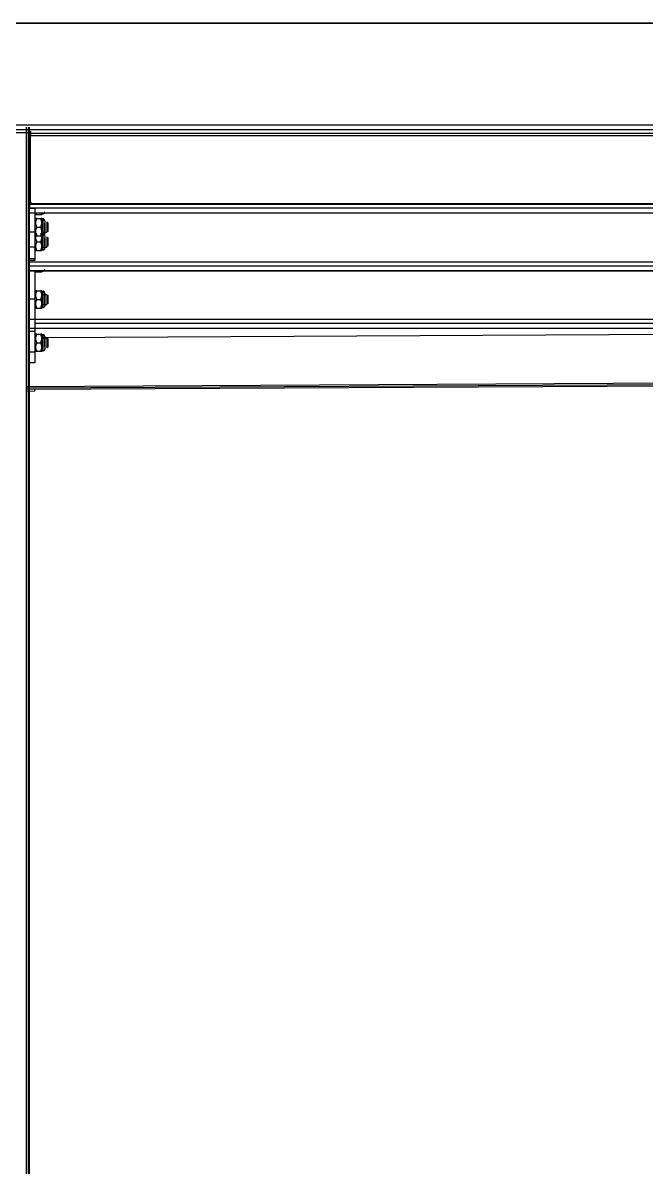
# Model space of a CAD drawing. Header units: millimetres. Extents: x 4625 to 14334, y 16216 to 31562.
# Drawn here: x 5938 to 6556, y 23960 to 25095 of the extents above; entities that cross this region are included whole.
import ezdxf

# ---------------------------------------------------------------- set-up
doc = ezdxf.new("R2010")
doc.units = ezdxf.units.MM
doc.header["$LTSCALE"] = 3
doc.layers.add('Default', color=7, linetype='Continuous')

msp = doc.modelspace()

# ---------------------------------------------------------------- linework, layer by layer
at = {"layer": 'Default'}
for p, q in [((5862.2, 25094.5), (8408.7, 25094.5)), ((5862.2, 25094.4), (8408.7, 25094.4)), ((5860.2, 24993.3), (8410.7, 24993.3)), ((8410.7, 24988.5), (5860.2, 24988.5)), ((5943.7, 24985.5), (5862.2, 24985.5)), ((5941.2, 24988.5), (5941.2, 22874.1)), ((5941.7, 22874.1), (5941.7, 24991.1)), ((5943.6, 22874.1), (5943.6, 24991.3)), ((5944.7, 22874.1), (5944.7, 24991.1)), ((5944.7, 24987.3), (5944.7, 24914.5)), ((5944.7, 24987.1), (5944.7, 24914.3)), ((5945.6, 24987.3), (5945.6, 24985.3)), ((5945.6, 24987.1), (5945.6, 24985.1)), ((5945.6, 24985.1), (8370.7, 24985.1)), ((8370.7, 24982.5), (5945.6, 24982.5)), ((5945.6, 24917.1), (5945.6, 24982.5)), ((5945.6, 24917), (5945.6, 24982.3)), ((8371.7, 24914.5), (5944.7, 24914.5)), ((8371.7, 24910.8), (5944.7, 24910.8)), ((5944.7, 24910.8), (5949.7, 24910.8)), ((5944.7, 24887), (5944.7, 24910.8)), ((8371.7, 24905.7), (5944.7, 24905.7)), ((8371.7, 24905.7), (5944.7, 24905.7)), ((5946.2, 24915.7), (5946.2, 24915.6)), ((8368.7, 24915.1), (5947.7, 24915.1)), ((8368.7, 24915), (5947.7, 24915)), ((5949.7, 24910.8), (5949.7, 24887)), ((5951.7, 24904.7), (5955.7, 24904.7)), ((5951.7, 24900.5), (5955.7, 24900.5)), ((5957, 24905), (5956.8, 24904.7)), ((5956.8, 24900.5), (5957, 24900.3)), ((5957.7, 24905), (5957, 24905)), ((5957, 24900.3), (5957.7, 24900.3)), ((5962.7, 24896.3), (5961.9, 24897)), ((5949.7, 24887), (5944.7, 24887)), ((5950.5, 24883.5), (5949.7, 24884.5)), ((5951.7, 24892), (5955.7, 24892)), ((5951.7, 24883.5), (5955.7, 24883.5)), ((5956.7, 24887), (5961.9, 24887)), ((5957.7, 24883.8), (5957, 24883.8)), ((5962.7, 24887.8), (5961.9, 24887)), ((5949.7, 24872), (5944.7, 24872)), ((5951.7, 24877.3), (5955.7, 24877.3)), ((5956.7, 24872.3), (5961.9, 24872.3)), ((5949.7, 24860.7), (5944.7, 24860.7)), ((5950.5, 24868.8), (5949.7, 24869.8)), ((5949.7, 24860.7), (5949.7, 24859)), ((5951.7, 24868.8), (5955.7, 24868.8)), ((5957.7, 24869.1), (5957, 24869.1)), ((5949.7, 24859), (5944.7, 24859)), ((5944.7, 24857.5), (8371.7, 24857.5)), ((5944.7, 24853.7), (8371.7, 24853.7)), ((5944.7, 24848.6), (8371.7, 24848.6)), ((8371.7, 24848.6), (5944.7, 24848.6)), ((5949.7, 24848.6), (5949.7, 24820.6)), ((5951.7, 24847.7), (5955.7, 24847.7)), ((5957, 24848), (5956.8, 24847.7)), ((5957.7, 24848), (5957, 24848)), ((5949.7, 24827.8), (5950.5, 24828.8)), ((5951.7, 24828.8), (5955.7, 24828.8)), ((5957, 24828.5), (5957.7, 24828.5)), ((5949.7, 24820.6), (5944.7, 24820.6)), ((5951.7, 24820.3), (5955.7, 24820.3)), ((5956.7, 24825.3), (5961.9, 24825.3)), ((5956.7, 24815.3), (5961.9, 24815.3)), ((5950.5, 24811.8), (5949.7, 24812.8)), ((5951.7, 24811.8), (5955.7, 24811.8)), ((5957.7, 24812.1), (5957, 24812.1)), ((8371.7, 24800.4), (5944.7, 24800.4)), ((5949.7, 24796.7), (8371.7, 24796.7)), ((5956.7, 24782.7), (7841.5, 24792.6)), ((5956.7, 24782.7), (7841.5, 24792.6)), ((8371.7, 24791.6), (5944.7, 24791.6)), ((8371.7, 24791.6), (5944.7, 24791.6)), ((5949.7, 24788.5), (5944.7, 24788.5)), ((5949.7, 24788.5), (5949.7, 24768.1)), ((5949.7, 24784.9), (5950.5, 24785.9)), ((5951.7, 24785.9), (5955.7, 24785.9)), ((5956.7, 24782.4), (5961.9, 24782.4)), ((5957, 24785.6), (5957.7, 24785.6)), ((5962.7, 24781.6), (5961.9, 24782.4)), ((5951.7, 24777.4), (5955.7, 24777.4)), ((5962.7, 24773.1), (5961.9, 24772.4)), ((5949.7, 24768.1), (5944.7, 24768.1)), ((5951.7, 24768.9), (5955.7, 24768.9)), ((5957, 24769.1), (5956.8, 24768.9)), ((5957.7, 24769.1), (5957, 24769.1)), ((5941.2, 24734.1), (8375.2, 24746.9)), ((5949.7, 24757.4), (5944.7, 24757.4)), ((5941.2, 24732.6), (8375.2, 24745.4)), ((8372.7, 24743.8), (5941.2, 24731.1)), ((5949.7, 24729.2), (5941.2, 24729.1)), ((5949.7, 24729.2), (5949.7, 24731.2))]:
    msp.add_line(p, q, dxfattribs=at)
for points in [[(5945.1, 24985.4, 0), (5943.7, 24985.5, 0)], [(5945.6, 24985.3, 0), (5945.6, 24985.3, 0), (5945.6, 24985.3, 0), (5945.6, 24985.3, 0), (5945.6, 24985.3, 0), (5945.6, 24985.3, 0), (5945.6, 24985.3, 0), (5945.6, 24985.3, 0), (5945.6, 24985.3, 0), (5945.6, 24985.3, 0), (5945.6, 24985.3, 0), (5945.6, 24985.4, 0), (5945.4, 24985.4, 0), (5945.1, 24985.4, 0)], [(5945.6, 24987.1, 0), (5945.6, 24987.1, 0), (5945.6, 24986.9, 0), (5945.6, 24985.9, 0), (5945.6, 24982.3, 0)], [(5945.6, 24985.1, 0), (5945.6, 24985.1, 0), (5945.6, 24985, 0), (5945.6, 24984.5, 0), (5945.6, 24982.5, 0)], [(5946.2, 24915.7, 0), (5946.1, 24915.9, 0), (5946, 24916, 0), (5945.9, 24916.2, 0), (5945.8, 24916.4, 0), (5945.7, 24916.6, 0), (5945.7, 24916.8, 0), (5945.7, 24917, 0), (5945.6, 24917.1, 0)], [(5945.6, 24917, 0), (5945.7, 24916.8, 0), (5945.7, 24916.6, 0), (5945.7, 24916.4, 0), (5945.8, 24916.3, 0), (5945.9, 24916.1, 0), (5946, 24915.9, 0), (5946.1, 24915.7, 0), (5946.2, 24915.6, 0)], [(5944.7, 24914.5, 0), (5944.7, 24910.8, 0)], [(5944.7, 24914.3, 0), (5944.7, 24913.8, 0)], [(5947.7, 24915.1, 0), (5947.5, 24915.1, 0), (5947.3, 24915.2, 0), (5947.1, 24915.2, 0), (5946.9, 24915.3, 0), (5946.7, 24915.4, 0), (5946.6, 24915.5, 0), (5946.4, 24915.6, 0), (5946.2, 24915.7, 0)], [(5946.2, 24915.6, 0), (5946.4, 24915.4, 0), (5946.6, 24915.3, 0), (5946.7, 24915.2, 0), (5946.9, 24915.1, 0), (5947.1, 24915.1, 0), (5947.3, 24915, 0), (5947.5, 24915, 0), (5947.7, 24915, 0)], [(5959.7, 24907, 0), (5959.6, 24906.8, 0), (5959.6, 24906.6, 0), (5959.6, 24906.4, 0), (5959.5, 24906.2, 0), (5959.4, 24906, 0), (5959.3, 24905.8, 0), (5959.2, 24905.7, 0), (5959, 24905.5, 0), (5958.9, 24905.4, 0), (5958.7, 24905.3, 0), (5958.6, 24905.2, 0), (5958.4, 24905.1, 0), (5958.2, 24905.1, 0), (5958, 24905, 0), (5957.8, 24905, 0), (5957.7, 24905, 0)], [(5951.7, 24900.5, 0), (5951.1, 24899.4, 0), (5950.8, 24898.3, 0), (5950.6, 24897.3, 0), (5950.5, 24896.3, 0), (5950.6, 24895.3, 0), (5950.8, 24894.3, 0), (5951.1, 24893.2, 0), (5951.7, 24892, 0)], [(5955.7, 24892, 0), (5956.2, 24893.2, 0), (5956.5, 24894.3, 0), (5956.7, 24895.3, 0), (5956.8, 24896.3, 0), (5956.7, 24897.3, 0), (5956.5, 24898.3, 0), (5956.2, 24899.4, 0), (5955.7, 24900.5, 0)], [(5957, 24883.8, 0), (5957, 24883.8, 0), (5957, 24883.8, 0), (5957, 24883.8, 0), (5957, 24883.8, 0), (5957, 24883.8, 0), (5957, 24883.8, 0), (5957, 24883.8, 0), (5957, 24883.8, 0), (5957, 24883.8, 0), (5957, 24883.8, 0), (5957, 24883.8, 0), (5957, 24883.8, 0), (5957, 24883.9, 0), (5957, 24884, 0), (5957, 24884.8, 0), (5957, 24900.3, 0)], [(5957.7, 24900.3, 0), (5957.7, 24900.3, 0), (5957.7, 24900.3, 0), (5957.7, 24900.3, 0), (5957.7, 24900.3, 0), (5957.7, 24900.3, 0), (5957.7, 24900.3, 0), (5957.7, 24900.3, 0), (5957.7, 24900.3, 0), (5957.7, 24900.3, 0), (5957.7, 24900.3, 0), (5957.7, 24900.3, 0), (5957.7, 24900.3, 0), (5957.7, 24900.3, 0), (5957.7, 24900.2, 0), (5957.7, 24900.1, 0), (5957.7, 24899.3, 0), (5957.7, 24892, 0)], [(5959.7, 24898.3, 0), (5959.6, 24898.5, 0), (5959.6, 24898.7, 0), (5959.6, 24898.9, 0), (5959.5, 24899.1, 0), (5959.4, 24899.3, 0), (5959.3, 24899.4, 0), (5959.2, 24899.6, 0), (5959, 24899.7, 0), (5958.9, 24899.9, 0), (5958.7, 24900, 0), (5958.6, 24900.1, 0), (5958.4, 24900.2, 0), (5958.2, 24900.2, 0), (5958, 24900.3, 0), (5957.8, 24900.3, 0), (5957.7, 24900.3, 0)], [(5959.7, 24898.3, 0), (5959.7, 24898.3, 0), (5959.7, 24898.3, 0), (5959.7, 24898.3, 0), (5959.7, 24898.3, 0), (5959.7, 24898.3, 0), (5959.7, 24898.3, 0), (5959.7, 24898.3, 0), (5959.7, 24898.3, 0), (5959.7, 24898.3, 0), (5959.7, 24898.3, 0), (5959.7, 24898.3, 0), (5959.7, 24898.3, 0), (5959.7, 24898.3, 0), (5959.7, 24898.2, 0), (5959.7, 24898.1, 0), (5959.7, 24897.5, 0), (5959.7, 24892, 0)], [(5961.9, 24897, 0), (5961.9, 24897, 0), (5961.9, 24897, 0), (5961.9, 24897, 0), (5961.9, 24897, 0), (5961.9, 24897, 0), (5961.9, 24897, 0), (5961.9, 24897, 0), (5961.9, 24897, 0), (5961.9, 24897, 0), (5961.9, 24897, 0), (5961.9, 24897, 0), (5961.9, 24897, 0), (5961.9, 24897, 0), (5961.9, 24896.9, 0), (5961.9, 24896.4, 0), (5961.9, 24887, 0)], [(5962.7, 24896.3, 0), (5962.7, 24896.3, 0), (5962.7, 24896.3, 0), (5962.7, 24896.3, 0), (5962.7, 24896.3, 0), (5962.7, 24896.3, 0), (5962.7, 24896.3, 0), (5962.7, 24896.3, 0), (5962.7, 24896.3, 0), (5962.7, 24896.3, 0), (5962.7, 24896.3, 0), (5962.7, 24896.3, 0), (5962.7, 24896.3, 0), (5962.7, 24896.3, 0), (5962.7, 24896.2, 0), (5962.7, 24895.8, 0), (5962.7, 24887.8, 0)], [(5962.7, 24887.8, 0), (5962.7, 24887.8, 0), (5962.7, 24887.8, 0), (5962.7, 24887.8, 0), (5962.7, 24887.8, 0), (5962.7, 24887.8, 0), (5962.7, 24887.8, 0), (5962.7, 24887.8, 0), (5962.7, 24887.8, 0), (5962.7, 24887.8, 0), (5962.7, 24887.8, 0), (5962.7, 24887.8, 0), (5962.7, 24887.8, 0), (5962.7, 24887.8, 0), (5962.7, 24887.9, 0), (5962.7, 24888.3, 0), (5962.7, 24896.3, 0)], [(5944.7, 24872, 0), (5944.7, 24872, 0), (5944.7, 24872, 0), (5944.7, 24872, 0), (5944.7, 24872, 0), (5944.7, 24872, 0), (5944.7, 24872, 0), (5944.7, 24872, 0), (5944.7, 24872, 0), (5944.7, 24872, 0), (5944.7, 24872, 0), (5944.7, 24872.1, 0), (5944.7, 24872.1, 0), (5944.7, 24872.1, 0), (5944.7, 24872.5, 0), (5944.7, 24873.9, 0), (5944.7, 24887, 0)], [(5949.7, 24887, 0), (5949.7, 24872, 0)], [(5951.7, 24892, 0), (5951.1, 24890.9, 0), (5950.8, 24889.8, 0), (5950.6, 24888.8, 0), (5950.5, 24887.8, 0), (5950.6, 24886.8, 0), (5950.8, 24885.8, 0), (5951.1, 24884.7, 0), (5951.7, 24883.5, 0)], [(5951.7, 24885.8, 0), (5951.1, 24884.7, 0), (5950.8, 24883.6, 0), (5950.6, 24882.6, 0), (5950.5, 24881.6, 0), (5950.6, 24880.6, 0), (5950.8, 24879.6, 0), (5951.1, 24878.5, 0), (5951.7, 24877.3, 0)], [(5955.7, 24883.5, 0), (5956.2, 24884.7, 0), (5956.5, 24885.8, 0), (5956.7, 24886.8, 0), (5956.8, 24887.8, 0), (5956.7, 24888.8, 0), (5956.5, 24889.8, 0), (5956.2, 24890.9, 0), (5955.7, 24892, 0)], [(5955.7, 24877.3, 0), (5956.2, 24878.5, 0), (5956.5, 24879.6, 0), (5956.7, 24880.6, 0), (5956.8, 24881.6, 0), (5956.7, 24882.6, 0), (5956.5, 24883.6, 0), (5956.2, 24884.7, 0), (5955.7, 24885.8, 0)], [(5957, 24869.1, 0), (5957, 24869.1, 0), (5957, 24869.1, 0), (5957, 24869.1, 0), (5957, 24869.1, 0), (5957, 24869.1, 0), (5957, 24869.1, 0), (5957, 24869.1, 0), (5957, 24869.1, 0), (5957, 24869.1, 0), (5957, 24869.1, 0), (5957, 24869.1, 0), (5957, 24869.1, 0), (5957, 24869.1, 0), (5957, 24869.3, 0), (5957, 24870.1, 0), (5957, 24885.6, 0)], [(5957.7, 24892, 0), (5957.7, 24883.8, 0)], [(5959.7, 24885.8, 0), (5959.6, 24885.6, 0), (5959.6, 24885.4, 0), (5959.6, 24885.2, 0), (5959.5, 24885, 0), (5959.4, 24884.8, 0), (5959.3, 24884.7, 0), (5959.2, 24884.5, 0), (5959, 24884.4, 0), (5958.9, 24884.2, 0), (5958.7, 24884.1, 0), (5958.6, 24884, 0), (5958.4, 24883.9, 0), (5958.2, 24883.9, 0), (5958, 24883.8, 0), (5957.8, 24883.8, 0), (5957.7, 24883.8, 0)], [(5957.7, 24885.6, 0), (5957.7, 24885.6, 0), (5957.7, 24885.6, 0), (5957.7, 24885.6, 0), (5957.7, 24885.6, 0), (5957.7, 24885.6, 0), (5957.7, 24885.6, 0), (5957.7, 24885.6, 0), (5957.7, 24885.6, 0), (5957.7, 24885.6, 0), (5957.7, 24885.6, 0), (5957.7, 24885.6, 0), (5957.7, 24885.6, 0), (5957.7, 24885.6, 0), (5957.7, 24885.5, 0), (5957.7, 24885.3, 0), (5957.7, 24884.6, 0), (5957.7, 24877.3, 0)], [(5959.7, 24883.6, 0), (5959.6, 24883.8, 0), (5959.6, 24884, 0), (5959.6, 24884.2, 0), (5959.5, 24884.4, 0), (5959.4, 24884.5, 0), (5959.3, 24884.7, 0), (5959.2, 24884.9, 0), (5959, 24885, 0), (5958.9, 24885.1, 0), (5958.7, 24885.3, 0), (5958.6, 24885.4, 0), (5958.4, 24885.4, 0), (5958.2, 24885.5, 0), (5958, 24885.5, 0), (5957.8, 24885.6, 0), (5957.7, 24885.6, 0)], [(5959.7, 24892, 0), (5959.7, 24885.8, 0)], [(5959.7, 24883.6, 0), (5959.7, 24883.6, 0), (5959.7, 24883.6, 0), (5959.7, 24883.6, 0), (5959.7, 24883.6, 0), (5959.7, 24883.6, 0), (5959.7, 24883.6, 0), (5959.7, 24883.6, 0), (5959.7, 24883.6, 0), (5959.7, 24883.6, 0), (5959.7, 24883.6, 0), (5959.7, 24883.6, 0), (5959.7, 24883.6, 0), (5959.7, 24883.6, 0), (5959.7, 24883.5, 0), (5959.7, 24883.4, 0), (5959.7, 24882.8, 0), (5959.7, 24877.3, 0)], [(5949.7, 24876.7, 0), (5949.7, 24860.7, 0)], [(5951.7, 24877.3, 0), (5951.1, 24876.2, 0), (5950.8, 24875.1, 0), (5950.6, 24874.1, 0), (5950.5, 24873.1, 0), (5950.6, 24872.1, 0), (5950.8, 24871.1, 0), (5951.1, 24870, 0), (5951.7, 24868.8, 0)], [(5955.7, 24868.8, 0), (5956.2, 24870, 0), (5956.5, 24871.1, 0), (5956.7, 24872.1, 0), (5956.8, 24873.1, 0), (5956.7, 24874.1, 0), (5956.5, 24875.1, 0), (5956.2, 24876.2, 0), (5955.7, 24877.3, 0)], [(5957.7, 24877.3, 0), (5957.7, 24869.1, 0)], [(5959.7, 24877.3, 0), (5959.7, 24871.1, 0)], [(5961.9, 24882.3, 0), (5961.9, 24882.3, 0), (5961.9, 24882.3, 0), (5961.9, 24882.3, 0), (5961.9, 24882.3, 0), (5961.9, 24882.3, 0), (5961.9, 24882.3, 0), (5961.9, 24882.3, 0), (5961.9, 24882.3, 0), (5961.9, 24882.3, 0), (5961.9, 24882.3, 0), (5961.9, 24882.3, 0), (5961.9, 24882.3, 0), (5961.9, 24882.3, 0), (5961.9, 24882.2, 0), (5961.9, 24881.7, 0), (5961.9, 24872.3, 0)], [(5962.7, 24881.6, 0), (5962.7, 24881.6, 0), (5962.7, 24881.6, 0), (5962.7, 24881.6, 0), (5962.7, 24881.6, 0), (5962.7, 24881.6, 0), (5962.7, 24881.6, 0), (5962.7, 24881.6, 0), (5962.7, 24881.6, 0), (5962.7, 24881.6, 0), (5962.7, 24881.6, 0), (5962.7, 24881.6, 0), (5962.7, 24881.5, 0), (5962.7, 24881.5, 0), (5962.7, 24881.1, 0), (5962.7, 24873.1, 0)], [(5962.7, 24873.1, 0), (5962.7, 24873.1, 0), (5962.7, 24873.1, 0), (5962.7, 24873.1, 0), (5962.7, 24873.1, 0), (5962.7, 24873.1, 0), (5962.7, 24873.1, 0), (5962.7, 24873.1, 0), (5962.7, 24873.1, 0), (5962.7, 24873.1, 0), (5962.7, 24873.1, 0), (5962.7, 24873.1, 0), (5962.7, 24873.1, 0), (5962.7, 24873.1, 0), (5962.7, 24873.2, 0), (5962.7, 24873.6, 0), (5962.7, 24881.6, 0)], [(5959.7, 24871.1, 0), (5959.6, 24870.9, 0), (5959.6, 24870.7, 0), (5959.6, 24870.5, 0), (5959.5, 24870.3, 0), (5959.4, 24870.1, 0), (5959.3, 24869.9, 0), (5959.2, 24869.8, 0), (5959, 24869.6, 0), (5958.9, 24869.5, 0), (5958.7, 24869.4, 0), (5958.6, 24869.3, 0), (5958.4, 24869.2, 0), (5958.2, 24869.2, 0), (5958, 24869.1, 0), (5957.8, 24869.1, 0), (5957.7, 24869.1, 0)], [(5959.7, 24850, 0), (5959.6, 24849.8, 0), (5959.6, 24849.6, 0), (5959.6, 24849.4, 0), (5959.5, 24849.2, 0), (5959.4, 24849, 0), (5959.3, 24848.8, 0), (5959.2, 24848.7, 0), (5959, 24848.5, 0), (5958.9, 24848.4, 0), (5958.7, 24848.3, 0), (5958.6, 24848.2, 0), (5958.4, 24848.1, 0), (5958.2, 24848, 0), (5958, 24848, 0), (5957.8, 24848, 0), (5957.7, 24848, 0)], [(5951.7, 24828.8, 0), (5951.1, 24827.6, 0), (5950.8, 24826.6, 0), (5950.6, 24825.5, 0), (5950.5, 24824.5, 0), (5950.6, 24823.6, 0), (5950.8, 24822.5, 0), (5951.1, 24821.5, 0), (5951.7, 24820.3, 0)], [(5955.7, 24820.3, 0), (5956.2, 24821.5, 0), (5956.5, 24822.5, 0), (5956.7, 24823.6, 0), (5956.8, 24824.5, 0), (5956.7, 24825.5, 0), (5956.5, 24826.6, 0), (5956.2, 24827.6, 0), (5955.7, 24828.8, 0)], [(5957, 24812.1, 0), (5957, 24812.1, 0), (5957, 24812.1, 0), (5957, 24812.1, 0), (5957, 24812.1, 0), (5957, 24812.1, 0), (5957, 24812.1, 0), (5957, 24812.1, 0), (5957, 24812.1, 0), (5957, 24812.1, 0), (5957, 24812.1, 0), (5957, 24812.1, 0), (5957, 24812.1, 0), (5957, 24812.1, 0), (5957, 24812.3, 0), (5957, 24813.1, 0), (5957, 24828.5, 0)], [(5957.7, 24828.5, 0), (5957.7, 24828.5, 0), (5957.7, 24828.5, 0), (5957.7, 24828.5, 0), (5957.7, 24828.5, 0), (5957.7, 24828.5, 0), (5957.7, 24828.5, 0), (5957.7, 24828.5, 0), (5957.7, 24828.5, 0), (5957.7, 24828.5, 0), (5957.7, 24828.5, 0), (5957.7, 24828.5, 0), (5957.7, 24828.5, 0), (5957.7, 24828.5, 0), (5957.7, 24828.5, 0), (5957.7, 24828.3, 0), (5957.7, 24827.5, 0), (5957.7, 24820.3, 0)], [(5959.7, 24826.5, 0), (5959.6, 24826.8, 0), (5959.6, 24827, 0), (5959.6, 24827.1, 0), (5959.5, 24827.3, 0), (5959.4, 24827.5, 0), (5959.3, 24827.7, 0), (5959.2, 24827.8, 0), (5959, 24828, 0), (5958.9, 24828.1, 0), (5958.7, 24828.2, 0), (5958.6, 24828.3, 0), (5958.4, 24828.4, 0), (5958.2, 24828.5, 0), (5958, 24828.5, 0), (5957.8, 24828.5, 0), (5957.7, 24828.5, 0)], [(5959.7, 24826.5, 0), (5959.7, 24826.5, 0), (5959.7, 24826.5, 0), (5959.7, 24826.5, 0), (5959.7, 24826.5, 0), (5959.7, 24826.5, 0), (5959.7, 24826.5, 0), (5959.7, 24826.5, 0), (5959.7, 24826.5, 0), (5959.7, 24826.5, 0), (5959.7, 24826.5, 0), (5959.7, 24826.5, 0), (5959.7, 24826.5, 0), (5959.7, 24826.5, 0), (5959.7, 24826.4, 0), (5959.7, 24825.8, 0), (5959.7, 24820.3, 0)], [(5949.7, 24820.6, 0), (5949.7, 24788.5, 0)], [(5951.7, 24820.3, 0), (5951.1, 24819.1, 0), (5950.8, 24818.1, 0), (5950.6, 24817, 0), (5950.5, 24816.1, 0), (5950.6, 24815.1, 0), (5950.8, 24814, 0), (5951.1, 24813, 0), (5951.7, 24811.8, 0)], [(5955.7, 24811.8, 0), (5956.2, 24813, 0), (5956.5, 24814, 0), (5956.7, 24815.1, 0), (5956.8, 24816.1, 0), (5956.7, 24817, 0), (5956.5, 24818.1, 0), (5956.2, 24819.1, 0), (5955.7, 24820.3, 0)], [(5957.7, 24820.3, 0), (5957.7, 24812.1, 0)], [(5959.7, 24820.3, 0), (5959.7, 24814.1, 0)], [(5961.9, 24825.3, 0), (5961.9, 24825.3, 0), (5961.9, 24825.3, 0), (5961.9, 24825.3, 0), (5961.9, 24825.3, 0), (5961.9, 24825.3, 0), (5961.9, 24825.3, 0), (5961.9, 24825.3, 0), (5961.9, 24825.3, 0), (5961.9, 24825.3, 0), (5961.9, 24825.3, 0), (5961.9, 24825.3, 0), (5961.9, 24825.3, 0), (5961.9, 24825.3, 0), (5961.9, 24825.2, 0), (5961.9, 24824.7, 0), (5961.9, 24815.3, 0)], [(5962.7, 24824.5, 0), (5962.7, 24824.5, 0), (5962.7, 24824.5, 0), (5962.7, 24824.5, 0), (5962.7, 24824.5, 0), (5962.7, 24824.5, 0), (5962.7, 24824.5, 0), (5962.7, 24824.5, 0), (5962.7, 24824.5, 0), (5962.7, 24824.5, 0), (5962.7, 24824.5, 0), (5962.7, 24824.5, 0), (5962.7, 24824.5, 0), (5962.7, 24824.4, 0), (5962.7, 24824, 0), (5962.7, 24816.1, 0)], [(5962.7, 24816.1, 0), (5962.7, 24816.1, 0), (5962.7, 24816.1, 0), (5962.7, 24816.1, 0), (5962.7, 24816.1, 0), (5962.7, 24816.1, 0), (5962.7, 24816.1, 0), (5962.7, 24816.1, 0), (5962.7, 24816.1, 0), (5962.7, 24816.1, 0), (5962.7, 24816.1, 0), (5962.7, 24816.1, 0), (5962.7, 24816.1, 0), (5962.7, 24816.1, 0), (5962.7, 24816.2, 0), (5962.7, 24816.6, 0), (5962.7, 24824.5, 0)], [(5959.7, 24814.1, 0), (5959.6, 24813.8, 0), (5959.6, 24813.6, 0), (5959.6, 24813.5, 0), (5959.5, 24813.3, 0), (5959.4, 24813.1, 0), (5959.3, 24812.9, 0), (5959.2, 24812.8, 0), (5959, 24812.6, 0), (5958.9, 24812.5, 0), (5958.7, 24812.4, 0), (5958.6, 24812.3, 0), (5958.4, 24812.2, 0), (5958.2, 24812.1, 0), (5958, 24812.1, 0), (5957.8, 24812.1, 0), (5957.7, 24812.1, 0)], [(5951.7, 24785.9, 0), (5951.1, 24784.7, 0), (5950.8, 24783.6, 0), (5950.6, 24782.6, 0), (5950.5, 24781.6, 0), (5950.6, 24780.6, 0), (5950.8, 24779.6, 0), (5951.1, 24778.5, 0), (5951.7, 24777.4, 0)], [(5955.7, 24777.4, 0), (5956.2, 24778.5, 0), (5956.5, 24779.6, 0), (5956.7, 24780.6, 0), (5956.8, 24781.6, 0), (5956.7, 24782.6, 0), (5956.5, 24783.6, 0), (5956.2, 24784.7, 0), (5955.7, 24785.9, 0)], [(5957, 24769.1, 0), (5957, 24769.1, 0), (5957, 24769.1, 0), (5957, 24769.1, 0), (5957, 24769.1, 0), (5957, 24769.1, 0), (5957, 24769.1, 0), (5957, 24769.1, 0), (5957, 24769.1, 0), (5957, 24769.1, 0), (5957, 24769.1, 0), (5957, 24769.1, 0), (5957, 24769.1, 0), (5957, 24769.2, 0), (5957, 24769.4, 0), (5957, 24770.1, 0), (5957, 24785.6, 0)], [(5957.7, 24785.6, 0), (5957.7, 24785.6, 0), (5957.7, 24785.6, 0), (5957.7, 24785.6, 0), (5957.7, 24785.6, 0), (5957.7, 24785.6, 0), (5957.7, 24785.6, 0), (5957.7, 24785.6, 0), (5957.7, 24785.6, 0), (5957.7, 24785.6, 0), (5957.7, 24785.6, 0), (5957.7, 24785.6, 0), (5957.7, 24785.6, 0), (5957.7, 24785.6, 0), (5957.7, 24785.6, 0), (5957.7, 24785.4, 0), (5957.7, 24784.6, 0), (5957.7, 24777.4, 0)], [(5959.7, 24783.6, 0), (5959.6, 24783.8, 0), (5959.6, 24784, 0), (5959.6, 24784.2, 0), (5959.5, 24784.4, 0), (5959.4, 24784.6, 0), (5959.3, 24784.8, 0), (5959.2, 24784.9, 0), (5959, 24785.1, 0), (5958.9, 24785.2, 0), (5958.7, 24785.3, 0), (5958.6, 24785.4, 0), (5958.4, 24785.5, 0), (5958.2, 24785.5, 0), (5958, 24785.6, 0), (5957.8, 24785.6, 0), (5957.7, 24785.6, 0)], [(5959.7, 24783.6, 0), (5959.7, 24783.6, 0), (5959.7, 24783.6, 0), (5959.7, 24783.6, 0), (5959.7, 24783.6, 0), (5959.7, 24783.6, 0), (5959.7, 24783.6, 0), (5959.7, 24783.6, 0), (5959.7, 24783.6, 0), (5959.7, 24783.6, 0), (5959.7, 24783.6, 0), (5959.7, 24783.6, 0), (5959.7, 24783.6, 0), (5959.7, 24783.6, 0), (5959.7, 24783.6, 0), (5959.7, 24783.4, 0), (5959.7, 24782.8, 0), (5959.7, 24777.4, 0)], [(5961.9, 24782.4, 0), (5961.9, 24782.4, 0), (5961.9, 24782.4, 0), (5961.9, 24782.4, 0), (5961.9, 24782.4, 0), (5961.9, 24782.4, 0), (5961.9, 24782.4, 0), (5961.9, 24782.4, 0), (5961.9, 24782.4, 0), (5961.9, 24782.4, 0), (5961.9, 24782.4, 0), (5961.9, 24782.4, 0), (5961.9, 24782.4, 0), (5961.9, 24782.3, 0), (5961.9, 24782.2, 0), (5961.9, 24781.7, 0), (5961.9, 24772.4, 0)], [(5962.7, 24773.1, 0), (5962.7, 24773.1, 0), (5962.7, 24773.1, 0), (5962.7, 24773.1, 0), (5962.7, 24773.1, 0), (5962.7, 24773.1, 0), (5962.7, 24773.1, 0), (5962.7, 24773.1, 0), (5962.7, 24773.1, 0), (5962.7, 24773.1, 0), (5962.7, 24773.1, 0), (5962.7, 24773.1, 0), (5962.7, 24773.1, 0), (5962.7, 24773.1, 0), (5962.7, 24773.2, 0), (5962.7, 24773.6, 0), (5962.7, 24781.6, 0)], [(5962.7, 24781.6, 0), (5962.7, 24781.6, 0), (5962.7, 24781.6, 0), (5962.7, 24781.6, 0), (5962.7, 24781.6, 0), (5962.7, 24781.6, 0), (5962.7, 24781.6, 0), (5962.7, 24781.6, 0), (5962.7, 24781.6, 0), (5962.7, 24781.6, 0), (5962.7, 24781.6, 0), (5962.7, 24781.6, 0), (5962.7, 24781.6, 0), (5962.7, 24781.5, 0), (5962.7, 24781.1, 0), (5962.7, 24773.1, 0)], [(5951.7, 24777.4, 0), (5951.1, 24776.2, 0), (5950.8, 24775.1, 0), (5950.6, 24774.1, 0), (5950.5, 24773.1, 0), (5950.6, 24772.1, 0), (5950.8, 24771.1, 0), (5951.1, 24770, 0), (5951.7, 24768.9, 0)], [(5955.7, 24768.9, 0), (5956.2, 24770, 0), (5956.5, 24771.1, 0), (5956.7, 24772.1, 0), (5956.8, 24773.1, 0), (5956.7, 24774.1, 0), (5956.5, 24775.1, 0), (5956.2, 24776.2, 0), (5955.7, 24777.4, 0)], [(5957.7, 24777.4, 0), (5957.7, 24769.1, 0)], [(5959.7, 24771.1, 0), (5959.6, 24770.9, 0), (5959.6, 24770.7, 0), (5959.6, 24770.5, 0), (5959.5, 24770.3, 0), (5959.4, 24770.1, 0), (5959.3, 24770, 0), (5959.2, 24769.8, 0), (5959, 24769.7, 0), (5958.9, 24769.5, 0), (5958.7, 24769.4, 0), (5958.6, 24769.3, 0), (5958.4, 24769.3, 0), (5958.2, 24769.2, 0), (5958, 24769.1, 0), (5957.8, 24769.1, 0), (5957.7, 24769.1, 0)], [(5959.7, 24777.4, 0), (5959.7, 24771.1, 0)], [(5949.7, 24768.1, 0), (5949.7, 24757.4, 0)]]:
    msp.add_polyline3d(points, dxfattribs=at)
for points in [[(5951.7, 24904.7, 0), (5950.8, 24904.7, 0), (5950.6, 24904.7, 0), (5950.5, 24904.7, 0), (5950.5, 24904.7, 0), (5950.5, 24904.7, 0), (5950.5, 24904.7, 0), (5950.5, 24904.7, 0), (5950.5, 24904.7, 0), (5950.5, 24904.7, 0), (5950.5, 24904.7, 0), (5950.5, 24904.7, 0), (5950.5, 24904.7, 0), (5950.5, 24904.7, 0), (5950.5, 24904.7, 0), (5950.5, 24904.7, 0), (5950.5, 24904.7, 0), (5950.5, 24904.7, 0), (5950.5, 24904.7, 0), (5950.5, 24904.7, 0), (5950.6, 24904.7, 0), (5950.8, 24904.7, 0)], [(5951.7, 24900.5, 0), (5950.8, 24900.5, 0), (5950.6, 24900.5, 0), (5950.5, 24900.5, 0), (5950.5, 24900.5, 0), (5950.5, 24900.5, 0), (5950.5, 24900.5, 0), (5950.5, 24900.5, 0), (5950.5, 24900.5, 0), (5950.5, 24900.5, 0), (5950.5, 24900.5, 0), (5950.5, 24900.5, 0), (5950.5, 24900.5, 0), (5950.5, 24900.5, 0), (5950.5, 24900.5, 0), (5950.5, 24900.5, 0), (5950.5, 24900.5, 0), (5950.5, 24900.5, 0), (5950.5, 24900.5, 0), (5950.5, 24900.5, 0), (5950.5, 24900.5, 0), (5950.6, 24900.5, 0), (5950.8, 24900.5, 0)], [(5955.7, 24904.7, 0), (5956.5, 24904.7, 0), (5956.7, 24904.7, 0), (5956.8, 24904.7, 0), (5956.8, 24904.7, 0), (5956.8, 24904.7, 0), (5956.8, 24904.7, 0), (5956.8, 24904.7, 0), (5956.8, 24904.7, 0), (5956.8, 24904.7, 0), (5956.8, 24904.7, 0), (5956.8, 24904.7, 0), (5956.8, 24904.7, 0), (5956.8, 24904.7, 0), (5956.8, 24904.7, 0), (5956.8, 24904.7, 0), (5956.8, 24904.7, 0), (5956.8, 24904.7, 0), (5956.8, 24904.7, 0), (5956.8, 24904.7, 0), (5956.8, 24904.7, 0), (5956.8, 24904.7, 0), (5956.8, 24904.7, 0), (5956.8, 24904.7, 0), (5956.8, 24904.7, 0), (5956.8, 24904.7, 0), (5956.8, 24904.7, 0), (5956.8, 24904.7, 0), (5956.7, 24904.7, 0), (5956.5, 24904.7, 0)], [(5955.7, 24900.5, 0), (5956.5, 24900.5, 0), (5956.7, 24900.5, 0), (5956.8, 24900.5, 0), (5956.8, 24900.5, 0), (5956.8, 24900.5, 0), (5956.8, 24900.5, 0), (5956.8, 24900.5, 0), (5956.8, 24900.5, 0), (5956.8, 24900.5, 0), (5956.8, 24900.5, 0), (5956.8, 24900.5, 0), (5956.8, 24900.5, 0), (5956.8, 24900.5, 0), (5956.8, 24900.5, 0), (5956.8, 24900.5, 0), (5956.8, 24900.5, 0), (5956.8, 24900.5, 0), (5956.8, 24900.5, 0), (5956.8, 24900.5, 0), (5956.8, 24900.5, 0), (5956.8, 24900.5, 0), (5956.8, 24900.5, 0), (5956.8, 24900.5, 0), (5956.8, 24900.5, 0), (5956.7, 24900.5, 0), (5956.5, 24900.5, 0)], [(5959.7, 24892, 0), (5959.7, 24896.2, 0)], [(5951.7, 24883.5, 0), (5950.8, 24883.5, 0), (5950.6, 24883.5, 0), (5950.5, 24883.5, 0), (5950.5, 24883.5, 0), (5950.5, 24883.5, 0), (5950.5, 24883.5, 0), (5950.5, 24883.5, 0), (5950.5, 24883.5, 0), (5950.5, 24883.5, 0), (5950.5, 24883.5, 0), (5950.5, 24883.5, 0), (5950.5, 24883.5, 0), (5950.5, 24883.5, 0), (5950.5, 24883.5, 0), (5950.5, 24883.5, 0), (5950.5, 24883.5, 0), (5950.5, 24883.5, 0), (5950.5, 24883.5, 0), (5950.5, 24883.5, 0), (5950.6, 24883.5, 0), (5950.8, 24883.5, 0)], [(5955.7, 24883.5, 0), (5956.5, 24883.5, 0), (5956.7, 24883.5, 0), (5956.8, 24883.5, 0), (5956.8, 24883.5, 0), (5956.8, 24883.5, 0), (5956.8, 24883.5, 0), (5956.8, 24883.5, 0), (5956.8, 24883.5, 0), (5956.8, 24883.5, 0), (5956.8, 24883.5, 0), (5956.8, 24883.5, 0), (5956.8, 24883.5, 0), (5956.8, 24883.5, 0), (5956.8, 24883.5, 0), (5956.8, 24883.5, 0), (5956.8, 24883.5, 0), (5956.8, 24883.5, 0), (5956.8, 24883.5, 0), (5956.8, 24883.5, 0), (5956.8, 24883.5, 0), (5956.8, 24883.5, 0), (5956.8, 24883.5, 0), (5956.8, 24883.5, 0), (5956.8, 24883.5, 0), (5956.8, 24883.5, 0), (5956.8, 24883.5, 0), (5956.8, 24883.5, 0), (5956.7, 24883.5, 0), (5956.5, 24883.5, 0)], [(5959.7, 24892, 0), (5959.7, 24887.9, 0)], [(5959.7, 24877.3, 0), (5959.7, 24881.5, 0)], [(5959.7, 24877.3, 0), (5959.7, 24873.1, 0)], [(5951.7, 24868.8, 0), (5950.8, 24868.8, 0), (5950.6, 24868.8, 0), (5950.5, 24868.8, 0), (5950.5, 24868.8, 0), (5950.5, 24868.8, 0), (5950.5, 24868.8, 0), (5950.5, 24868.8, 0), (5950.5, 24868.8, 0), (5950.5, 24868.8, 0), (5950.5, 24868.8, 0), (5950.5, 24868.8, 0), (5950.5, 24868.8, 0), (5950.5, 24868.8, 0), (5950.5, 24868.8, 0), (5950.5, 24868.8, 0), (5950.5, 24868.8, 0), (5950.5, 24868.8, 0), (5950.5, 24868.8, 0), (5950.5, 24868.8, 0), (5950.6, 24868.8, 0), (5950.8, 24868.8, 0)], [(5955.7, 24868.8, 0), (5956.5, 24868.8, 0), (5956.7, 24868.8, 0), (5956.8, 24868.8, 0), (5956.8, 24868.8, 0), (5956.8, 24868.8, 0), (5956.8, 24868.8, 0), (5956.8, 24868.8, 0), (5956.8, 24868.8, 0), (5956.8, 24868.8, 0), (5956.8, 24868.8, 0), (5956.8, 24868.8, 0), (5956.8, 24868.8, 0), (5956.8, 24868.8, 0), (5956.8, 24868.8, 0), (5956.8, 24868.8, 0), (5956.8, 24868.8, 0), (5956.8, 24868.8, 0), (5956.8, 24868.8, 0), (5956.8, 24868.8, 0), (5956.8, 24868.8, 0), (5956.8, 24868.8, 0), (5956.8, 24868.8, 0), (5956.8, 24868.8, 0), (5956.8, 24868.8, 0), (5956.8, 24868.8, 0), (5956.8, 24868.8, 0), (5956.8, 24868.8, 0), (5956.7, 24868.8, 0), (5956.5, 24868.8, 0)], [(5951.7, 24847.7, 0), (5950.8, 24847.7, 0), (5950.6, 24847.7, 0), (5950.5, 24847.7, 0), (5950.5, 24847.7, 0), (5950.5, 24847.7, 0), (5950.5, 24847.7, 0), (5950.5, 24847.7, 0), (5950.5, 24847.7, 0), (5950.5, 24847.7, 0), (5950.5, 24847.7, 0), (5950.5, 24847.7, 0), (5950.5, 24847.7, 0), (5950.5, 24847.7, 0), (5950.5, 24847.7, 0), (5950.5, 24847.7, 0), (5950.5, 24847.7, 0), (5950.5, 24847.7, 0), (5950.5, 24847.7, 0), (5950.5, 24847.7, 0), (5950.6, 24847.7, 0), (5950.8, 24847.7, 0)], [(5955.7, 24847.7, 0), (5956.5, 24847.7, 0), (5956.7, 24847.7, 0), (5956.8, 24847.7, 0), (5956.8, 24847.7, 0), (5956.8, 24847.7, 0), (5956.8, 24847.7, 0), (5956.8, 24847.7, 0), (5956.8, 24847.7, 0), (5956.8, 24847.7, 0), (5956.8, 24847.7, 0), (5956.8, 24847.7, 0), (5956.8, 24847.7, 0), (5956.8, 24847.7, 0), (5956.8, 24847.7, 0), (5956.8, 24847.7, 0), (5956.8, 24847.7, 0), (5956.8, 24847.7, 0), (5956.8, 24847.7, 0), (5956.8, 24847.7, 0), (5956.8, 24847.7, 0), (5956.8, 24847.7, 0), (5956.8, 24847.7, 0), (5956.8, 24847.7, 0), (5956.8, 24847.7, 0), (5956.8, 24847.7, 0), (5956.8, 24847.7, 0), (5956.8, 24847.7, 0), (5956.7, 24847.7, 0), (5956.5, 24847.7, 0)], [(5951.7, 24828.8, 0), (5950.8, 24828.8, 0), (5950.6, 24828.8, 0), (5950.5, 24828.8, 0), (5950.5, 24828.8, 0), (5950.5, 24828.8, 0), (5950.5, 24828.8, 0), (5950.5, 24828.8, 0), (5950.5, 24828.8, 0), (5950.5, 24828.8, 0), (5950.5, 24828.8, 0), (5950.5, 24828.8, 0), (5950.5, 24828.8, 0), (5950.5, 24828.8, 0), (5950.5, 24828.8, 0), (5950.5, 24828.8, 0), (5950.5, 24828.8, 0), (5950.5, 24828.8, 0), (5950.5, 24828.8, 0), (5950.5, 24828.8, 0), (5950.5, 24828.8, 0), (5950.6, 24828.8, 0), (5950.8, 24828.8, 0)], [(5955.7, 24828.8, 0), (5956.5, 24828.8, 0), (5956.7, 24828.8, 0), (5956.8, 24828.8, 0), (5956.8, 24828.8, 0), (5956.8, 24828.8, 0), (5956.8, 24828.8, 0), (5956.8, 24828.8, 0), (5956.8, 24828.8, 0), (5956.8, 24828.8, 0), (5956.8, 24828.8, 0), (5956.8, 24828.8, 0), (5956.8, 24828.8, 0), (5956.8, 24828.8, 0), (5956.8, 24828.8, 0), (5956.8, 24828.8, 0), (5956.8, 24828.8, 0), (5956.8, 24828.8, 0), (5956.8, 24828.8, 0), (5956.8, 24828.8, 0), (5956.8, 24828.8, 0), (5956.8, 24828.8, 0), (5956.8, 24828.8, 0), (5956.8, 24828.8, 0), (5956.8, 24828.8, 0), (5956.7, 24828.8, 0), (5956.5, 24828.8, 0)], [(5959.7, 24820.3, 0), (5959.7, 24824.5, 0)], [(5959.7, 24820.3, 0), (5959.7, 24816.1, 0)], [(5951.7, 24811.8, 0), (5950.8, 24811.8, 0), (5950.6, 24811.8, 0), (5950.5, 24811.8, 0), (5950.5, 24811.8, 0), (5950.5, 24811.8, 0), (5950.5, 24811.8, 0), (5950.5, 24811.8, 0), (5950.5, 24811.8, 0), (5950.5, 24811.8, 0), (5950.5, 24811.8, 0), (5950.5, 24811.8, 0), (5950.5, 24811.8, 0), (5950.5, 24811.8, 0), (5950.5, 24811.8, 0), (5950.5, 24811.8, 0), (5950.5, 24811.8, 0), (5950.5, 24811.8, 0), (5950.5, 24811.8, 0), (5950.5, 24811.8, 0), (5950.6, 24811.8, 0), (5950.8, 24811.8, 0)], [(5955.7, 24811.8, 0), (5956.5, 24811.8, 0), (5956.7, 24811.8, 0), (5956.8, 24811.8, 0), (5956.8, 24811.8, 0), (5956.8, 24811.8, 0), (5956.8, 24811.8, 0), (5956.8, 24811.8, 0), (5956.8, 24811.8, 0), (5956.8, 24811.8, 0), (5956.8, 24811.8, 0), (5956.8, 24811.8, 0), (5956.8, 24811.8, 0), (5956.8, 24811.8, 0), (5956.8, 24811.8, 0), (5956.8, 24811.8, 0), (5956.8, 24811.8, 0), (5956.8, 24811.8, 0), (5956.8, 24811.8, 0), (5956.8, 24811.8, 0), (5956.8, 24811.8, 0), (5956.8, 24811.8, 0), (5956.8, 24811.8, 0), (5956.8, 24811.8, 0), (5956.8, 24811.8, 0), (5956.8, 24811.8, 0), (5956.8, 24811.8, 0), (5956.8, 24811.8, 0), (5956.7, 24811.8, 0), (5956.5, 24811.8, 0)], [(5951.7, 24785.9, 0), (5950.8, 24785.9, 0), (5950.6, 24785.9, 0), (5950.5, 24785.9, 0), (5950.5, 24785.9, 0), (5950.5, 24785.9, 0), (5950.5, 24785.9, 0), (5950.5, 24785.9, 0), (5950.5, 24785.9, 0), (5950.5, 24785.9, 0), (5950.5, 24785.9, 0), (5950.5, 24785.9, 0), (5950.5, 24785.9, 0), (5950.5, 24785.9, 0), (5950.5, 24785.9, 0), (5950.5, 24785.9, 0), (5950.5, 24785.9, 0), (5950.5, 24785.9, 0), (5950.5, 24785.9, 0), (5950.5, 24785.9, 0), (5950.5, 24785.9, 0), (5950.6, 24785.9, 0), (5950.8, 24785.9, 0)], [(5955.7, 24785.9, 0), (5956.5, 24785.9, 0), (5956.7, 24785.9, 0), (5956.8, 24785.9, 0), (5956.8, 24785.9, 0), (5956.8, 24785.9, 0), (5956.8, 24785.9, 0), (5956.8, 24785.9, 0), (5956.8, 24785.9, 0), (5956.8, 24785.9, 0), (5956.8, 24785.9, 0), (5956.8, 24785.9, 0), (5956.8, 24785.9, 0), (5956.8, 24785.9, 0), (5956.8, 24785.9, 0), (5956.8, 24785.9, 0), (5956.8, 24785.9, 0), (5956.8, 24785.9, 0), (5956.8, 24785.9, 0), (5956.8, 24785.9, 0), (5956.8, 24785.9, 0), (5956.8, 24785.9, 0), (5956.8, 24785.9, 0), (5956.8, 24785.9, 0), (5956.8, 24785.9, 0), (5956.7, 24785.9, 0), (5956.5, 24785.9, 0)], [(5959.7, 24777.4, 0), (5959.7, 24781.6, 0)], [(5959.7, 24777.4, 0), (5959.7, 24773.2, 0)], [(5951.7, 24768.9, 0), (5950.8, 24768.9, 0), (5950.6, 24768.9, 0), (5950.5, 24768.9, 0), (5950.5, 24768.9, 0), (5950.5, 24768.9, 0), (5950.5, 24768.9, 0), (5950.5, 24768.9, 0), (5950.5, 24768.9, 0), (5950.5, 24768.9, 0), (5950.5, 24768.9, 0), (5950.5, 24768.9, 0), (5950.5, 24768.9, 0), (5950.5, 24768.9, 0), (5950.5, 24768.9, 0), (5950.5, 24768.9, 0), (5950.5, 24768.9, 0), (5950.5, 24768.9, 0), (5950.5, 24768.9, 0), (5950.5, 24768.9, 0), (5950.6, 24768.9, 0), (5950.8, 24768.9, 0)], [(5955.7, 24768.9, 0), (5956.5, 24768.9, 0), (5956.7, 24768.9, 0), (5956.8, 24768.9, 0), (5956.8, 24768.9, 0), (5956.8, 24768.9, 0), (5956.8, 24768.9, 0), (5956.8, 24768.9, 0), (5956.8, 24768.9, 0), (5956.8, 24768.9, 0), (5956.8, 24768.9, 0), (5956.8, 24768.9, 0), (5956.8, 24768.9, 0), (5956.8, 24768.9, 0), (5956.8, 24768.9, 0), (5956.8, 24768.9, 0), (5956.8, 24768.9, 0), (5956.8, 24768.9, 0), (5956.8, 24768.9, 0), (5956.8, 24768.9, 0), (5956.8, 24768.9, 0), (5956.8, 24768.9, 0), (5956.8, 24768.9, 0), (5956.8, 24768.9, 0), (5956.8, 24768.9, 0), (5956.8, 24768.9, 0), (5956.8, 24768.9, 0), (5956.8, 24768.9, 0), (5956.7, 24768.9, 0), (5956.5, 24768.9, 0)]]:
    msp.add_polyline3d(points, close=True, dxfattribs=at)

doc.saveas('drawing.dxf')
